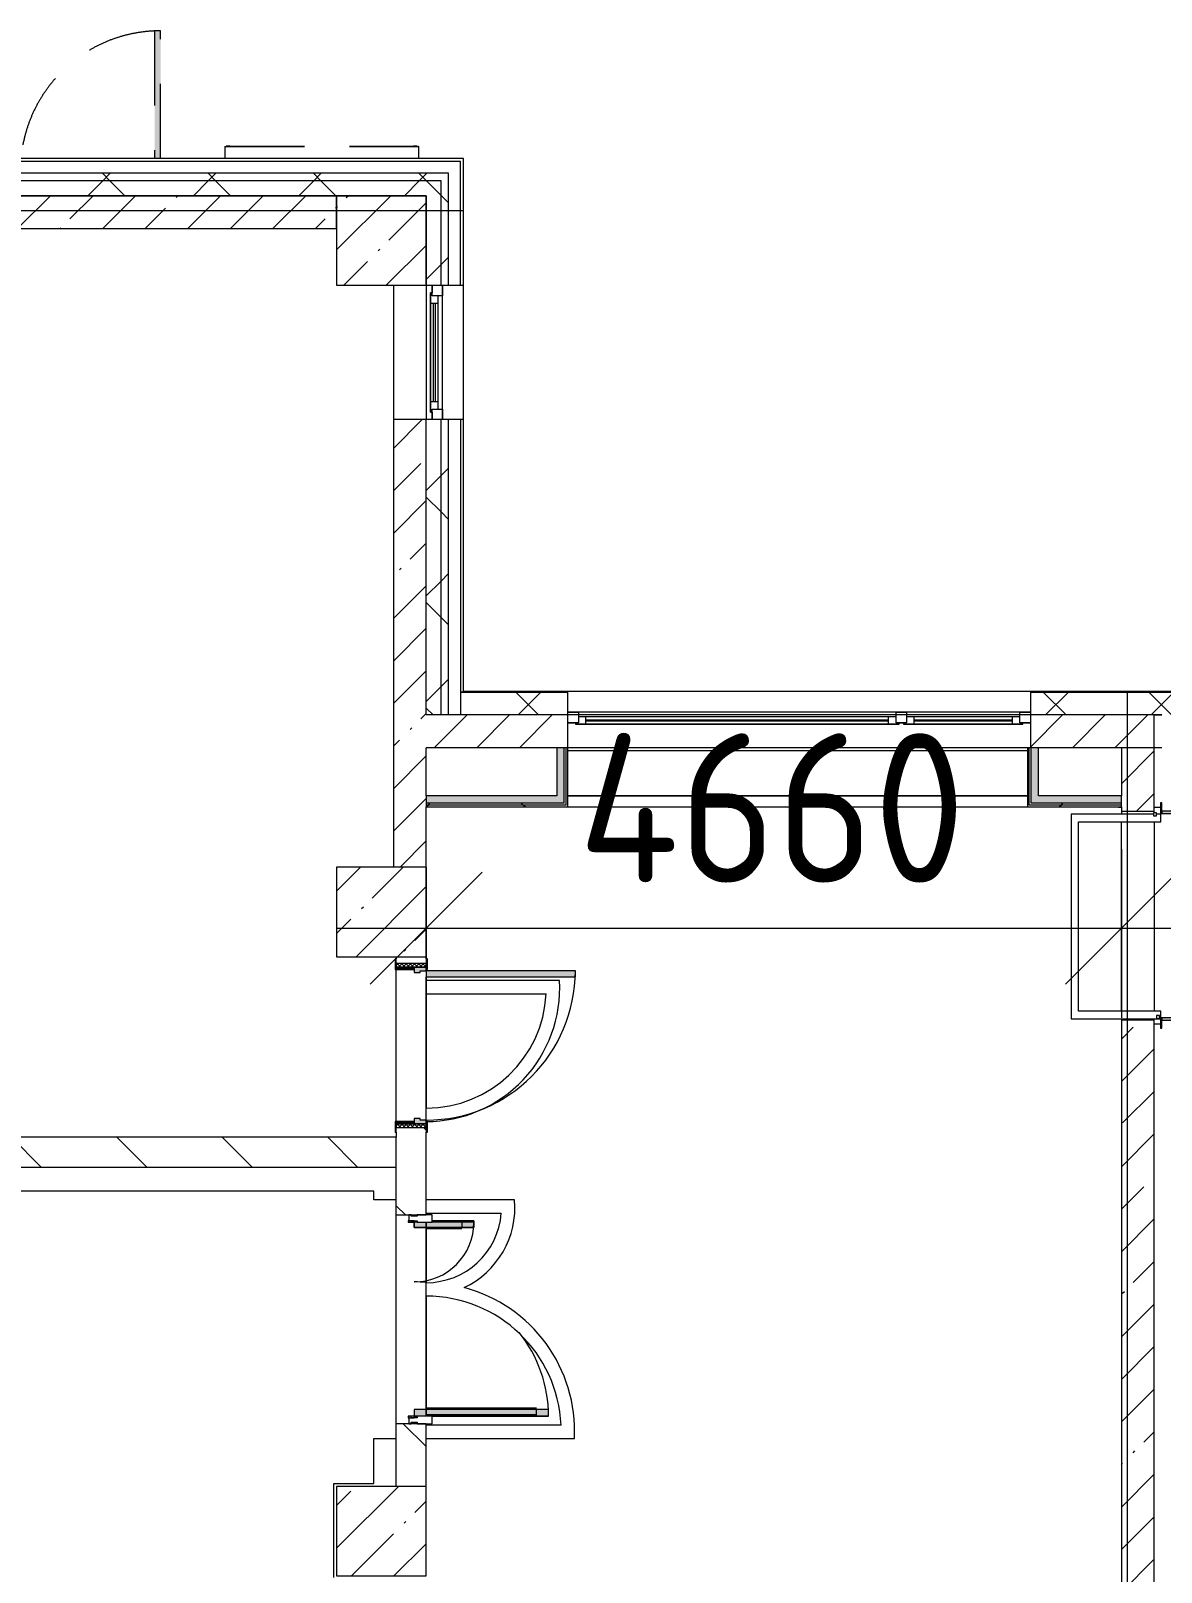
# Model space of a CAD drawing. Header units: millimetres. Extents: x 81633 to 280618, y -8553 to 29000.
# Drawn here: x 176462 to 184039, y 17875 to 28205 of the extents above; entities that cross this region are included whole.
import ezdxf

# ---------------------------------------------------------------- set-up
doc = ezdxf.new("R2010")
doc.units = ezdxf.units.MM
doc.linetypes.add('200_ШТРИХ__ш1_п0_6_', pattern=[800, 500, -300])
for name, color, linetype, lineweight in [('A-ANNO-DIMS', 7, 'Continuous', 9), ('A-ANNO-DIMS-500', 7, 'Continuous', 9), ('A-DETL-MBND-1', 7, '200_ШТРИХ__ш1_п0_6_', 9), ('A-GLAZ-3', 7, 'Continuous', 5), ('A-GLAZ-CWMG-2', 7, 'Continuous', 5), ('A-WALL', 7, 'Continuous', 9), ('A-WALL-2', 7, 'Continuous', 5), ('I-WALL-5', 7, 'Continuous', 5), ('S-COLS-2', 7, 'Continuous', 5), ('Оси', 7, 'Continuous', 9)]:
    doc.layers.add(name, color=color, linetype=linetype, lineweight=lineweight)
for name, color, linetype, lineweight, true_color in [('A-DETL-GENF-4', 7, 'Continuous', 5, 0xe2e2e2), ('A-DETL-GENF-6', 7, 'Continuous', 5, 0xaaaaaa), ('A-DOOR-4', 7, 'Continuous', 5, 0xe2e2e2), ('A-DOOR-5', 7, 'Continuous', 5, 0xaaaaaa), ('A-DOOR-FRAM-2', 7, 'Continuous', 5, 0xe2e2e2), ('A-DOOR-FRAM-4', 7, 'Continuous', 5, 0xaaaaaa), ('A-FLOR-2', 7, 'Continuous', 5, 0xaaaaaa), ('I-WALL-3', 7, 'Continuous', 5, 0xe7e7e7), ('I-WALL-4', 7, 'Continuous', 9, 0xe7e7e7)]:
    doc.layers.add(name, color=color, linetype=linetype, lineweight=lineweight, true_color=true_color)
doc.styles.add('ISOCPEUR_2', font='isocpeur.ttf', dxfattribs={"width": 0.9, "height": 1000})
doc.dimstyles.new('ISO-2_0_0_9К_Средний_округл2_1', dxfattribs={"dimscale": 304.8, "dimtxt": 995.981176, "dimasz": 2.46063, "dimexe": 1.968504, "dimexo": 0, "dimgap": 0, "dimtad": 1, "dimdec": 0, "dimrnd": 10, "dimzin": 0, "dimdsep": 46, "dimtxsty": 'ISOCPEUR_2', "dimblk1": 'OBLIQUE', "dimblk2": 'OBLIQUE', "dimsah": 1, "dimcen": 0.09, "dimdle": 1.968504, "dimazin": 0, "dimtfac": 1, "dimtdec": 4, "dimtix": 1, "dimtmove": 0, "dimatfit": 3, "dimfxl": 1, "dimtvp": 1, "dimtolj": 1, "dimtzin": 0, "dimarcsym": 2})
pattern_1 = [(45, (145501.93, 0), (-353.5534, 353.5534), []), (135, (145501.93, 0), (-353.5534, -353.5534), [])]
pattern_2 = [(45, (145501.93, 0), (-285.123, 285.123), []), (45, (145787.05, 0), (-285.123, 285.123), [504.031, -100.806, 16.764, -84.042])]
pattern_3 = [(135, (145501.93, 0), (-353.5534, -353.5534), [])]
pattern_4 = [(45, (145501.9, 0), (-530.33, 530.33), []), (135, (145501.9, 0), (-530.33, -530.33), [])]

# ---------------------------------------------------------------- blocks, each defined once
blk = doc.blocks.new('BSC_Колонна _Прямоугольная - 600х600-V138-2_3_3_птичка')
at = {"layer": 'S-COLS-2'}
h = blk.add_hatch(dxfattribs=at)
h.set_pattern_fill('FP_113', color=256, style=0, pattern_type=2)
h.set_pattern_definition([(45, (-33310, -18150), (-285.123, 285.123), []), (45, (-33024.88, -18150), (-285.123, 285.123), [504.031, -100.806, 16.764, -84.042])])
h.paths.add_polyline_path([(-300, -300), (300, -300), (300, 300), (-300, 300)])
for p, q in [((300, 300), (-300, 300)), ((-300, 300), (-300, -300)), ((300, -300), (300, 300)), ((-300, -300), (300, -300))]:
    blk.add_line(p, q, dxfattribs=at)
blk = doc.blocks.new('120_Окно_СКБ_2Ст - 120_Окно_СКБ_2Ст 3100х2500 _мал_створка слева_ 2-22446355-2_3_3_птичка')
at = {"layer": 'A-GLAZ-3'}
for p, q in [((-1550, -127), (-1550, -57)), ((-1550, -57), (-1480, -57)), ((1550, -57), (-1550, -57)), ((-1480, -57), (-1480, -127)), ((650, -87), (-1480, -87)), ((-1480, -87), (-1480, -127)), ((-1430, -137), (-1430, -87)), ((600, -137), (600, -87)), ((650, -127), (650, -57)), ((650, -57), (720, -57)), ((650, -127), (650, -87)), ((720, -57), (720, -127)), ((1480, -87), (720, -87)), ((720, -87), (720, -127)), ((770, -137), (770, -87)), ((1430, -137), (1430, -87)), ((1480, -127), (1480, -57)), ((1480, -57), (1550, -57)), ((1480, -127), (1480, -87)), ((1550, -57), (1550, -127)), ((-1480, -127), (-1550, -127)), ((-1550, -127), (-1500, -127)), ((-1480, -127), (-1500, -127)), ((-1500, -127), (-1500, -137)), ((-1500, -137), (670, -137)), ((670, -137), (-1500, -137)), ((-1430, -107), (600, -107)), ((600, -117), (-1430, -117)), ((720, -127), (650, -127)), ((670, -127), (650, -127)), ((670, -127), (700, -127)), ((670, -137), (670, -127)), ((720, -127), (700, -127)), ((700, -127), (700, -137)), ((700, -137), (1500, -137)), ((1500, -137), (700, -137)), ((770, -107), (1430, -107)), ((1430, -117), (770, -117)), ((1550, -127), (1480, -127)), ((1500, -127), (1480, -127)), ((1500, -127), (1550, -127)), ((1500, -137), (1500, -127))]:
    blk.add_line(p, q, dxfattribs=at)
blk = doc.blocks.new('120_Окно_СКБ_1Ст - 120_Окно_СКБ_1Ст 900х2500_h_-19906774-2_3_3_птичка')
at = {"layer": 'A-GLAZ-3'}
for p, q in [((-450, -75), (-450, -5)), ((-450, -5), (-380, -5)), ((450, -5), (-450, -5)), ((-380, -75), (-450, -75)), ((-450, -75), (-400, -75)), ((-380, -75), (-400, -75)), ((-400, -75), (-400, -85)), ((-400, -85), (400, -85)), ((400, -85), (-400, -85)), ((-380, -5), (-380, -75)), ((380, -35), (-380, -35)), ((-380, -35), (-380, -75)), ((-330, -85), (-330, -35)), ((-330, -55), (330, -55)), ((330, -65), (-330, -65)), ((330, -85), (330, -35)), ((380, -75), (380, -5)), ((380, -5), (450, -5)), ((380, -75), (380, -35)), ((450, -75), (380, -75)), ((400, -75), (380, -75)), ((400, -75), (450, -75)), ((400, -85), (400, -75)), ((450, -5), (450, -75))]:
    blk.add_line(p, q, dxfattribs=at)
blk = doc.blocks.new('110_Дверь_СКБ_1Ст_Наружная - ДН-2д_л__ Дверь из подвала ЛК _900 мм в свету_ 3300 фрамуга метал-22954314-2_3_3_птичка')
at = {"layer": 'A-DETL-MBND-1'}
blk.add_hatch(color=256, dxfattribs=at).paths.add_polyline_path([(489.5, 115), (489.5, 970), (449.5, 970), (449.5, 115)])
for p, q in [((489.5, 970), (449.5, 970)), ((449.5, 970), (449.5, 115)), ((489.5, 115), (489.5, 970))]:
    blk.add_line(p, q, dxfattribs=at)
blk.add_arc((489.5, 30), 940, 90, 174.73278, dxfattribs=at)
blk = doc.blocks.new('BSC_Колонна _Прямоугольная - 600х600-V171-2_3_3_птичка')
at = {"layer": 'S-COLS-2'}
h = blk.add_hatch(dxfattribs=at)
h.set_pattern_fill('FP_133', color=256, style=0, pattern_type=2)
h.set_pattern_definition([(45, (-33310, -22300), (-285.123, 285.123), []), (45, (-33024.88, -22300), (-285.123, 285.123), [504.031, -100.806, 16.764, -84.042])])
h.paths.add_polyline_path([(-300, -300), (300, -300), (300, 300), (-300, 300), (-300, -90)])
for p, q in [((300, 300), (-300, 300)), ((-300, 300), (-300, -300)), ((300, -300), (300, 300)), ((-300, -300), (300, -300))]:
    blk.add_line(p, q, dxfattribs=at)
blk = doc.blocks.new('110_Дверь_СКБ_2Ст - Д-1 Лестничная клетка EIS60-24280000-2_3_3_птичка')
at = {"layer": 'A-DOOR-4'}
for points in [[(-637.5, 1010), (-637.5, 110), (-587.5, 110), (-587.5, 1010)], [(612.5, 510), (612.5, 110), (662.5, 110), (662.5, 510)], [(712.5, 30), (697.5, 30), (697.5, -110), (712.5, -110)]]:
    blk.add_hatch(color=256, dxfattribs=at).paths.add_polyline_path(points)
h = blk.add_hatch(color=256, dxfattribs=at)
h.paths.add_polyline_path([(662.5, 110), (662.5, 60), (652.5, 60), (652.5, 30), (712.5, 30), (712.5, 110)])
h.paths.add_polyline_path([(-637.5, 110), (-687.5, 110), (-687.5, 30), (-627.5, 30), (-627.5, 60), (-637.5, 60)])
at = {"layer": 'A-DOOR-FRAM-2'}
for points in [[(-742.5, 118), (-742.5, 110), (-672.5, 110), (-672.5, 118)], [(697.5, 118), (697.5, 110), (767.5, 110), (767.5, 118)], [(-672.5, 30), (-687.5, 30), (-687.5, -110), (-672.5, -110)], [(-672.5, -110), (-742.5, -110), (-742.5, -118), (-672.5, -118)], [(697.5, -110), (697.5, -118), (767.5, -118), (767.5, -110)]]:
    blk.add_hatch(color=256, dxfattribs=at).paths.add_polyline_path(points)
at = {"layer": 'A-DOOR-5'}
for p, q in [((-637.5, 1010), (-637.5, 110)), ((-587.5, 1010), (-637.5, 1010)), ((-587.5, 110), (-587.5, 1010)), ((662.5, 510), (612.5, 510)), ((612.5, 510), (612.5, 110)), ((662.5, 110), (662.5, 510)), ((-637.5, 110), (-587.5, 110)), ((612.5, 110), (662.5, 110))]:
    blk.add_line(p, q, dxfattribs=at)
for centre, radius, start, end in [((-637.5, 110), 900, 0, 90), ((662.5, 110), 400, 90, 180)]:
    blk.add_arc(centre, radius, start, end, dxfattribs=at)
at = {"layer": 'A-DOOR-FRAM-4'}
for p, q in [((-672.5, 118), (-742.5, 118)), ((-742.5, 118), (-742.5, 110)), ((-742.5, 110), (-672.5, 110)), ((-637.5, 110), (-687.5, 110)), ((-687.5, 110), (-687.5, 30)), ((-672.5, 110), (-672.5, 118)), ((-637.5, 60), (-637.5, 110)), ((662.5, 110), (662.5, 60)), ((712.5, 110), (662.5, 110)), ((767.5, 118), (697.5, 118)), ((697.5, 118), (697.5, 110)), ((697.5, 110), (767.5, 110)), ((712.5, 30), (712.5, 110)), ((767.5, 110), (767.5, 118)), ((-687.5, 30), (-627.5, 30)), ((-672.5, 30), (-687.5, 30)), ((-687.5, 30), (-687.5, -110)), ((-672.5, -110), (-672.5, 30)), ((-627.5, 60), (-637.5, 60)), ((-627.5, 30), (-627.5, 60)), ((662.5, 60), (652.5, 60)), ((652.5, 60), (652.5, 30)), ((652.5, 30), (712.5, 30)), ((712.5, 30), (697.5, 30)), ((697.5, 30), (697.5, -110)), ((712.5, -110), (712.5, 30)), ((-672.5, -110), (-742.5, -110)), ((-742.5, -110), (-742.5, -118)), ((-742.5, -118), (-672.5, -118)), ((-687.5, -110), (-672.5, -110)), ((-672.5, -118), (-672.5, -110)), ((697.5, -110), (712.5, -110)), ((767.5, -110), (697.5, -110)), ((697.5, -110), (697.5, -118)), ((697.5, -118), (767.5, -118)), ((767.5, -118), (767.5, -110))]:
    blk.add_line(p, q, dxfattribs=at)
blk = doc.blocks.new('Указатель_Домовой_Квартальный_По грани - Указатель одинарный-23221565-2_3_3_птичка')
at = {"layer": 'A-DETL-MBND-1'}
for p, q in [((32260, 27430), (32260, 27350)), ((32261, 27430), (32260, 27430)), ((32260, 27430), (32295, 27430)), ((32270, 27432), (32270, 27430)), ((32295, 27432), (32270, 27432)), ((32270, 27432), (32295, 27432)), ((32295, 27432), (32275, 27432)), ((32275, 27432), (32295, 27432)), ((32295, 27432), (33525, 27432)), ((32295, 27430), (33525, 27430)), ((33525, 27432), (33545, 27432)), ((33545, 27432), (33525, 27432)), ((33525, 27432), (33550, 27432)), ((33550, 27432), (33525, 27432)), ((33525, 27430), (33560, 27430)), ((33550, 27430), (33550, 27432)), ((33560, 27430), (33559, 27430)), ((33560, 27350), (33560, 27430))]:
    blk.add_line(p, q, dxfattribs=at)
blk = doc.blocks.new('110_Дверь_СКБ_1Ст_Внутренняя1 - Д-4б _огнестойкая EI 30_-32701367-2_3_3_птичка')
at = {"layer": 'A-DOOR-4'}
h = blk.add_hatch(color=256, dxfattribs=at)
h.paths.add_polyline_path([(537.5, 100), (512.5, 100), (512.5, 60), (502.5, 60), (502.5, 20), (537.5, 20)])
h.paths.add_polyline_path([(-477.5, 60), (-487.5, 60), (-487.5, 100), (-512.5, 100), (-512.5, 20), (-477.5, 20)])
at = {"layer": 'A-DOOR-5'}
h = blk.add_hatch(dxfattribs=at)
h.set_pattern_fill('FP_22', color=256, style=0, pattern_type=2)
h.set_pattern_definition([(135, (1751.41, 164.685), (-14.14214, -14.14214), []), (225, (1751.41, 164.685), (14.14214, -14.14214), [])])
h.paths.add_polyline_path([(562.5, 100), (537.5, 100), (537.5, -100), (562.5, -100)])
at = {"layer": 'A-DOOR-FRAM-2'}
for points in [[(-447.5, 100), (-447.5, 1100), (-487.5, 1100), (-487.5, 100)], [(-497.5, 100), (-497.5, 108), (-567.5, 108), (-567.5, 100)], [(592.5, 108), (522.5, 108), (522.5, 100), (592.5, 100)], [(-497.5, 20), (-512.5, 20), (-512.5, -100), (-497.5, -100)], [(537.5, 20), (522.5, 20), (522.5, -100), (537.5, -100)], [(-497.5, -108), (-497.5, -100), (-567.5, -100), (-567.5, -108)], [(592.5, -100), (522.5, -100), (522.5, -108), (592.5, -108)]]:
    blk.add_hatch(color=256, dxfattribs=at).paths.add_polyline_path(points)
at = {"layer": 'A-DOOR-FRAM-4'}
h = blk.add_hatch(dxfattribs=at)
h.set_pattern_fill('FP_23', color=256, style=0, pattern_type=2)
h.set_pattern_definition([(45, (-371.384, 164.685), (-14.1421, 14.1421), []), (135, (-371.384, 164.685), (-14.1421, -14.1421), [])])
h.paths.add_polyline_path([(-512.5, 100), (-537.5, 100), (-537.5, -100), (-512.5, -100)])
at = {"layer": 'A-DOOR-5'}
for p, q in [((-487.5, 1100), (-487.5, 100)), ((-447.5, 1100), (-487.5, 1100)), ((-447.5, 100), (-447.5, 1100)), ((-487.5, 100), (-447.5, 100))]:
    blk.add_line(p, q, dxfattribs=at)
blk.add_arc((-487.5, 100), 1000, 360, 90, dxfattribs=at)
at = {"layer": 'A-DOOR-FRAM-4'}
for p, q in [((-497.5, 108), (-567.5, 108)), ((-567.5, 108), (-567.5, 100)), ((-497.5, 100), (-497.5, 108)), ((592.5, 108), (522.5, 108)), ((522.5, 108), (522.5, 100)), ((592.5, 100), (592.5, 108)), ((-567.5, 100), (-497.5, 100)), ((-512.5, 100), (-537.5, 100)), ((-537.5, 100), (-537.5, -100)), ((-487.5, 100), (-512.5, 100)), ((-512.5, 100), (-512.5, 20)), ((-512.5, -100), (-512.5, 100)), ((-497.5, 100), (-512.5, 100)), ((-512.5, 100), (-512.5, 99)), ((-512.5, 99), (-497.5, 99)), ((-512.5, 20), (-477.5, 20)), ((-497.5, 20), (-512.5, 20)), ((-512.5, 20), (-512.5, -100)), ((-497.5, 99), (-497.5, 100)), ((-497.5, -100), (-497.5, 20)), ((-487.5, 60), (-487.5, 100)), ((-477.5, 60), (-487.5, 60)), ((-477.5, 20), (-477.5, 60)), ((512.5, 60), (502.5, 60)), ((502.5, 60), (502.5, 20)), ((502.5, 20), (537.5, 20)), ((512.5, 100), (512.5, 60)), ((537.5, 100), (512.5, 100)), ((537.5, 100), (522.5, 100)), ((522.5, 100), (522.5, 99)), ((522.5, 100), (592.5, 100)), ((522.5, 99), (537.5, 99)), ((537.5, 20), (522.5, 20)), ((522.5, 20), (522.5, -100)), ((537.5, 20), (537.5, 100)), ((562.5, 100), (537.5, 100)), ((537.5, 100), (537.5, -100)), ((537.5, 99), (537.5, 100)), ((537.5, -100), (537.5, 20)), ((562.5, -100), (562.5, 100)), ((-497.5, -100), (-567.5, -100)), ((-567.5, -100), (-567.5, -108)), ((-537.5, -100), (-512.5, -100)), ((-512.5, -100), (-497.5, -100)), ((-497.5, -108), (-497.5, -100)), ((522.5, -100), (537.5, -100)), ((592.5, -100), (522.5, -100)), ((522.5, -100), (522.5, -108)), ((537.5, -100), (562.5, -100)), ((592.5, -108), (592.5, -100)), ((-567.5, -108), (-497.5, -108)), ((522.5, -108), (592.5, -108))]:
    blk.add_line(p, q, dxfattribs=at)
blk = doc.blocks.new('Прямоугольный импост - Импост структурный с накладкой - 160мм Темный-32479175-2_3_3_птичка')
at = {"layer": 'A-GLAZ-CWMG-2'}
for p, q in [((-50, 40), (-50, 140)), ((-50, 140), (0, 140)), ((0, 140), (0, 40)), ((-40, 40), (-50, 40)), ((-50, -17), (-50, 0)), ((-50, 0), (-40, 0)), ((-40, 0), (-40, 40)), ((-10, 40), (-10, 0)), ((0, 40), (-10, 40)), ((-10, 0), (0, 0)), ((0, 0), (0, -17)), ((0, -17), (-50, -17))]:
    blk.add_line(p, q, dxfattribs=at)
blk = doc.blocks.new('Дверь_Витражная_остекление_ - Д-39_л_ Актовый-V244-2_3_3_птичка')
at = {"layer": 'A-DETL-GENF-4'}
for points in [[(650, 855), (650, 920), (605, 920), (605, 20), (650, 20), (650, 140)], [(-615, 40), (-615, 420), (-660, 420), (-660, 140), (-650, 140), (-650, 40), (-660, 40), (-660, 20), (-615, 20)]]:
    blk.add_hatch(color=256, dxfattribs=at).paths.add_polyline_path(points)
at = {"layer": 'A-DETL-GENF-6'}
for p, q in [((596, 840), (596, 100)), ((650, 920), (605, 920)), ((605, 920), (605, 20)), ((650, 920), (605, 920)), ((605, 920), (605, 20)), ((650, 840), (605, 840)), ((640, 840), (640, 100)), ((650, 920), (650, 140)), ((650, 140), (650, 920)), ((-660, 420), (-615, 420)), ((-660, 420), (-660, 140)), ((-615, 420), (-660, 420)), ((-660, 420), (-660, 140)), ((-615, 420), (-615, 20)), ((-615, 20), (-615, 420)), ((-660, 340), (-615, 340)), ((-650, 340), (-650, 140)), ((-606, 340), (-606, 100)), ((-650, 100), (-615, 100)), ((-615, 20), (-650, 20)), ((-650, 20), (-615, 20)), ((650, 100), (605, 100)), ((605, 20), (650, 20)), ((605, 20), (650, 20)), ((650, 40), (650, 20)), ((650, 20), (650, 40))]:
    blk.add_line(p, q, dxfattribs=at)
at = {"layer": 'A-DOOR-5'}
for p, q in [((650, 920), (650, 140)), ((-650, 420), (-650, 140)), ((-650, 20), (-660, 20)), ((-660, 20), (-660, -20)), ((-650, 40), (-650, 20)), ((-650, -20), (-650, 20)), ((650, 40), (650, 20)), ((660, 20), (650, 20)), ((650, 20), (650, -20)), ((660, -20), (660, 20)), ((-660, -20), (-650, -20)), ((650, -20), (660, -20))]:
    blk.add_line(p, q, dxfattribs=at)
for centre, radius, start, end in [((650, 20), 900, 90, 128.5974), ((-650, 20), 400, 360, 90), ((650, 20), 900, 174.8223, 180)]:
    blk.add_arc(centre, radius, start, end, dxfattribs=at)
blk = doc.blocks.new('Прямоугольный импост - Импост структурный с накладкой - 160мм Темный-32479277-2_3_3_птичка')
at = {"layer": 'A-GLAZ-CWMG-2'}
for p, q in [((0, 140), (-50, 140)), ((-50, 140), (-50, 40)), ((0, 40), (0, 140)), ((-50, 40), (-40, 40)), ((-40, 0), (-50, 0)), ((-50, 0), (-50, -17)), ((-40, 40), (-40, 0)), ((-10, 0), (-10, 40)), ((-10, 40), (0, 40)), ((0, 0), (-10, 0)), ((0, -17), (0, 0)), ((-50, -17), (0, -17))]:
    blk.add_line(p, q, dxfattribs=at)
blk = doc.blocks.new('Зашивка приборов отопления22 - Зашивка приборов отопления-33321747-2_3_3_птичка')
at = {"layer": 'A-WALL-2'}
for p, q in [((37288, 26888), (34188, 26888)), ((34188, 26567), (37268, 26567)), ((37268, 26567), (34188, 26567)), ((34188, 26492), (37268, 26492))]:
    blk.add_line(p, q, dxfattribs=at)
blk = doc.blocks.new('DIMBLOCK75-2_3_3_птичка')
at = {"layer": 'A-ANNO-DIMS-500'}
for p, q in [((183772, 22721), (183772, 21591)), ((183772, 22191), (183772, 22721)), ((179112, 22600), (179112, 21591)), ((179112, 22191), (179112, 22600)), ((178512, 22191), (184372, 22191))]:
    blk.add_line(p, q, dxfattribs=at)
at = {"layer": 'A-ANNO-DIMS-500', "lineweight": 20}
for p, q in [((179112, 22191), (179487, 22566)), ((183772, 22191), (184147, 22566)), ((179112, 22191), (178737, 21816)), ((183772, 22191), (183397, 21816))]:
    blk.add_line(p, q, dxfattribs=at)
at = {"layer": 'A-ANNO-DIMS-500', "color": 0, "insert": (180130, 23497), "char_height": 1000, "width": 3148.83, "attachment_point": 1, "line_spacing_factor": 1.149209, "style": 'ISOCPEUR_2'}
blk.add_mtext('4660', dxfattribs=at)
blk = doc.blocks.new('_Oblique')
at = {"color": 0, "linetype": 'ByBlock', "lineweight": -2}
blk.add_line((-0.5, -0.5), (0.5, 0.5), dxfattribs=at)

msp = doc.modelspace()

# ---------------------------------------------------------------- hatches: boundary and pattern name
at = {"layer": 'A-WALL-2'}
h = msp.add_hatch(dxfattribs=at)
h.set_pattern_fill('FP_80', color=256, style=0, pattern_type=2)
h.set_pattern_definition(pattern_1)
h.paths.add_polyline_path([(179211.9, 27200), (179211.9, 27250), (165112.2, 27250), (165112.2, 27200), (179111.9, 27200)])
h.paths.add_polyline_path([(163312.2, 27200), (164212.2, 27200), (164212.2, 27250), (163312.2, 27250)])
h.paths.add_polyline_path([(159190.9, 27200), (160612.2, 27200), (160612.2, 27250), (159190.9, 27250)])
h.paths.add_polyline_path([(162412.2, 27200), (162412.2, 27250), (161512.2, 27250), (161512.2, 27200), (162170, 27200)])
h = msp.add_hatch(dxfattribs=at)
h.set_pattern_fill('FP_80', color=256, style=0, pattern_type=2)
h.set_pattern_definition(pattern_1)
h.paths.add_polyline_path([(178825.7, 27100), (179111.9, 27100), (179111.9, 27200), (165112.2, 27200), (165112.2, 27100), (176743.7, 27100)])
h.paths.add_polyline_path([(159811.9, 27100), (160612.2, 27100), (160612.2, 27200), (159190.9, 27200), (159190.9, 27100), (159211.9, 27100)])
h.paths.add_polyline_path([(161512.2, 27100), (162412.2, 27100), (162412.2, 27200), (161512.2, 27200)])
h.paths.add_polyline_path([(163612.2, 27100), (164212.2, 27100), (164212.2, 27200), (163312.2, 27200), (163312.2, 27100)])
h = msp.add_hatch(dxfattribs=at)
h.set_pattern_fill('FP_80', color=256, style=0, pattern_type=2)
h.set_pattern_definition(pattern_1)
h.paths.add_polyline_path([(179111.9, 23620), (179211.9, 23620), (179211.9, 25600), (179111.9, 25600), (179111.9, 23985.2)])
h.paths.add_polyline_path([(179111.9, 26500), (179211.9, 26500), (179211.9, 27200), (179111.9, 27200), (179111.9, 26943.4)])
h = msp.add_hatch(dxfattribs=at)
h.set_pattern_fill('FP_80', color=256, style=0, pattern_type=2)
h.set_pattern_definition(pattern_1)
h.paths.add_polyline_path([(179261.9, 23620), (179261.9, 25600), (179211.9, 25600), (179211.9, 23620)])
h.paths.add_polyline_path([(179211.9, 26500), (179261.9, 26500), (179261.9, 27250), (179211.9, 27250), (179211.9, 26943.4)])
h = msp.add_hatch(dxfattribs=at)
h.set_pattern_fill('FP_80', color=256, style=0, pattern_type=2)
h.set_pattern_definition(pattern_1)
h.paths.add_polyline_path([(187661.9, 23620), (187661.9, 23770), (187219.9, 23770), (187219.9, 23620)])
h.paths.add_polyline_path([(179361.9, 23620), (180061.9, 23620), (180061.9, 23770), (179341.9, 23770), (179346.2, 23620)])
h.paths.add_polyline_path([(184041.9, 23620), (185303.9, 23620), (185303.9, 23770), (183161.9, 23770), (183161.9, 23620), (184030.6, 23620)])
at = {"layer": 'I-WALL-3'}
msp.add_hatch(color=256, dxfattribs=at).paths.add_polyline_path([(180036.9, 23079), (180036.9, 23400), (179986.9, 23400), (179986.9, 23079)])
at = {"layer": 'I-WALL-4'}
for points in [[(183166.9, 23029), (183216.9, 23029), (183216.9, 23399), (183166.9, 23393.5)], [(179111.9, 23029), (180036.9, 23029), (180036.9, 23079), (179111.9, 23079)], [(183216.9, 23029), (183771.9, 23029), (183771.9, 23079), (183216.9, 23079)]]:
    msp.add_hatch(color=256, dxfattribs=at).paths.add_polyline_path(points)
at = {"layer": 'I-WALL-5'}
h = msp.add_hatch(dxfattribs=at)
h.set_pattern_fill('FP_88', color=256, style=0, pattern_type=2)
h.set_pattern_definition(pattern_2)
h.paths.add_polyline_path([(175511.9, 26880), (175511.9, 27100), (171911.9, 27100), (171911.9, 26880), (172579.8, 26880)])
h.paths.add_polyline_path([(176111.9, 26880), (178511.9, 26880), (178511.9, 27100), (176111.9, 27100), (176111.9, 26943.4)])
h.paths.add_polyline_path([(171311.9, 26880), (171311.9, 27100), (168011.9, 27100), (168011.9, 26880), (168415.9, 26880)])
h = msp.add_hatch(dxfattribs=at)
h.set_pattern_fill('FP_88', color=256, style=0, pattern_type=2)
h.set_pattern_definition(pattern_2)
h.paths.add_polyline_path([(179111.9, 22600), (179111.9, 25600), (178891.9, 25600), (178891.9, 22600)])
h = msp.add_hatch(dxfattribs=at)
h.set_pattern_fill('FP_88', color=256, style=0, pattern_type=2)
h.set_pattern_definition(pattern_2)
h.paths.add_polyline_path([(183510.1, 23400), (183991.9, 23400), (183991.9, 23620), (183161.9, 23620), (183161.9, 23400)])
h.paths.add_polyline_path([(179111.9, 23400), (180061.9, 23400), (180061.9, 23620), (179111.9, 23620)])
h = msp.add_hatch(dxfattribs=at)
h.set_pattern_fill('FP_88', color=256, style=0, pattern_type=2)
h.set_pattern_definition(pattern_2)
h.paths.add_polyline_path([(183771.9, 11200), (183991.9, 11200), (183991.9, 12125), (183771.9, 12125), (183771.9, 11560.8)])
h.paths.add_polyline_path([(183991.9, 13525), (183991.9, 21575), (183771.9, 21575), (183771.9, 13525)])
h.paths.add_polyline_path([(183771.9, 22975), (183991.9, 22975), (183991.9, 23400), (183771.9, 23400), (183771.9, 23004)])
h = msp.add_hatch(dxfattribs=at)
h.set_pattern_fill('FP_174', color=256, style=0, pattern_type=2)
h.set_pattern_definition(pattern_4)
h.paths.add_polyline_path([(179111.9, 23016.5), (180049.4, 23016.5), (180049.4, 23029), (179111.9, 23029)])
h = msp.add_hatch(dxfattribs=at)
h.set_pattern_fill('FP_174', color=256, style=0, pattern_type=2)
h.set_pattern_definition(pattern_4)
h.paths.add_polyline_path([(179111.9, 23004), (180061.9, 23004), (180061.9, 23016.5), (179111.9, 23016.5)])
h = msp.add_hatch(dxfattribs=at)
h.set_pattern_fill('FP_174', color=256, style=0, pattern_type=2)
h.set_pattern_definition(pattern_4)
h.paths.add_polyline_path([(183154.4, 23004), (183771.9, 23004), (183771.9, 23016.5), (183154.4, 23016.5)])
h = msp.add_hatch(dxfattribs=at)
h.set_pattern_fill('FP_174', color=256, style=0, pattern_type=2)
h.set_pattern_definition(pattern_4)
h.paths.add_polyline_path([(183166.9, 23016.5), (183771.9, 23016.5), (183771.9, 23029), (183166.9, 23029)])
h = msp.add_hatch(dxfattribs=at)
h.set_pattern_fill('FP_91', color=256, style=0, pattern_type=2)
h.set_pattern_definition(pattern_3)
h.paths.add_polyline_path([(179111.9, 20790), (179111.9, 20855), (178911.9, 20855), (178911.9, 20790)])
h.paths.add_polyline_path([(179111.9, 21955), (179111.9, 22000), (178911.9, 22000), (178911.9, 21955)])
h = msp.add_hatch(dxfattribs=at)
h.set_pattern_fill('FP_91', color=256, style=0, pattern_type=2)
h.set_pattern_definition(pattern_3)
h.paths.add_polyline_path([(178911.9, 20590), (178911.9, 20790), (176111.9, 20790), (176111.9, 20590), (178825.7, 20590)])
h = msp.add_hatch(dxfattribs=at)
h.set_pattern_fill('FP_91', color=256, style=0, pattern_type=2)
h.set_pattern_definition(pattern_3)
h.paths.add_polyline_path([(179111.9, 18450), (179111.9, 18870), (178911.9, 18870), (178911.9, 18450), (179029.6, 18450)])
h.paths.add_polyline_path([(178911.9, 20270), (179111.9, 20270), (179111.9, 20790), (178911.9, 20790), (178911.9, 20435.4)])
at = {"layer": 'S-COLS-2'}
h = msp.add_hatch(dxfattribs=at)
h.set_pattern_fill('FP_88', color=256, style=0, pattern_type=2)
h.set_pattern_definition(pattern_2)
h.paths.add_polyline_path([(179111.9, 26500), (179111.9, 27100), (178511.9, 27100), (178511.9, 26500), (178825.7, 26500)])

# ---------------------------------------------------------------- linework, layer by layer
at = {"layer": 'A-DETL-MBND-1'}
msp.add_line((184041.9, 23619.7), (183991.9, 23619.7), dxfattribs=at)
at = {"layer": 'A-FLOR-2'}
for p, q in [((183141.9, 23380), (180061.9, 23380)), ((184041.9, 23400), (183991.9, 23400)), ((180061.9, 23079), (183141.9, 23079)), ((180062.9, 23003), (179111.9, 23003)), ((183751.9, 23003), (183141.9, 23003)), ((183986.9, 22954.3), (183435.3, 22954.3)), ((183435.3, 22954.3), (183435.3, 21584.5)), ((183751.9, 23000), (183751.9, 23003)), ((183771.9, 23000), (183751.9, 23000)), ((184030.6, 23000), (183991.9, 23000)), ((184035.3, 22954.3), (184006.9, 22954.3)), ((184035.3, 22904.3), (184035.3, 22954.3)), ((183485.3, 21634.5), (183485.3, 22904.3)), ((183485.3, 22904.3), (184035.3, 22904.3)), ((179111.9, 21865), (179111.9, 21840)), ((179111.9, 20905), (179111.9, 21865)), ((180005.5, 21840), (179111.9, 21840)), ((179111.9, 21750), (179111.9, 20985)), ((179111.9, 21750), (179915.9, 21750)), ((184035.3, 21634.5), (183485.3, 21634.5)), ((184035.3, 21590), (184035.3, 21634.5)), ((183435.3, 21584.5), (184035.3, 21584.5)), ((183991.2, 21550), (184030.6, 21550)), ((178761.9, 20429), (176111.9, 20429)), ((178761.9, 20370), (178761.9, 20429)), ((178911.9, 20370), (178761.9, 20370)), ((179704.8, 20370), (179111.9, 20370)), ((179111.9, 20280), (179615.3, 20280)), ((179111.9, 20220), (179111.9, 19815)), ((179111.9, 18920), (179111.9, 20220)), ((179111.9, 19725), (179111.9, 18920)), ((180016, 18860), (179111.9, 18860)), ((178761.9, 18470), (178761.9, 18770)), ((178761.9, 18770), (178911.9, 18770)), ((179111.9, 18770), (180105.7, 18770)), ((178491.9, 17840), (178491.9, 18470)), ((178491.9, 18470), (178761.9, 18470))]:
    msp.add_line(p, q, dxfattribs=at)
for centre, radius, start, end in [((179111.9, 21790), 895, 270, 3.20255), ((179111.9, 21790), 805, 270, 357.15183), ((179111.9, 20320), 595, 295.28402, 4.82046), ((179111.9, 20320), 505, 270, 355.45696), ((179111.9, 18820), 995, 357.1196, 75.20242), ((179111.9, 18820), 905, 2.53324, 90)]:
    msp.add_arc(centre, radius, start, end, dxfattribs=at)
at = {"layer": 'A-WALL'}
for p, q in [((179341.9, 27330), (165112.2, 27330)), ((179341.9, 26500), (179341.9, 27330)), ((179261.9, 27250), (165112.2, 27250)), ((179211.9, 27200), (165112.2, 27200)), ((179211.9, 26500), (179211.9, 27200)), ((179261.9, 26500), (179261.9, 27250)), ((178511.9, 27100), (176111.9, 27100)), ((179111.9, 23620), (179111.9, 25600)), ((179211.9, 23620), (179211.9, 25600)), ((179261.9, 23620), (179261.9, 25600)), ((179341.9, 25600), (179341.9, 23620)), ((180061.9, 23773), (179341.9, 23773)), ((180061.9, 23770), (179341.9, 23770)), ((179361.9, 23778), (179361.9, 23773)), ((185306.9, 23773), (183161.9, 23773)), ((185303.9, 23770), (183161.9, 23770)), ((180061.9, 23620), (179361.9, 23620)), ((183991.9, 23620), (183161.9, 23620)), ((180036.9, 23029), (180036.9, 23400)), ((180049.4, 23016.5), (180049.4, 23400)), ((183154.4, 23016.5), (183154.4, 23399)), ((183166.9, 23029), (183166.9, 23399)), ((179111.9, 23079), (179111.9, 23004)), ((183771.9, 23004), (183771.9, 23079)), ((180036.9, 23029), (179111.9, 23029)), ((180049.4, 23016.5), (179111.9, 23016.5)), ((183771.9, 23016.5), (183154.4, 23016.5)), ((183771.9, 23029), (183166.9, 23029))]:
    msp.add_line(p, q, dxfattribs=at)
at = {"layer": 'A-WALL-2'}
for p, q in [((179361.9, 27350), (165112.2, 27350)), ((179361.9, 23778), (179361.9, 27350)), ((176111.9, 27100), (179111.9, 27100)), ((179111.9, 27100), (179111.9, 25600)), ((179111.9, 26500), (179361.9, 26500)), ((179361.9, 25600), (179111.9, 25600)), ((187411.9, 23778), (179361.9, 23778)), ((180061.9, 23620), (180061.9, 23778)), ((183161.9, 23778), (183161.9, 23620)), ((184041.9, 23620), (179341.9, 23620)), ((183986.9, 22965), (183986.9, 22945)), ((184006.9, 22965), (183986.9, 22965)), ((183986.9, 22945), (184006.9, 22945)), ((184006.9, 22945), (184006.9, 22965)), ((184026.9, 21605), (184006.9, 21605)), ((184006.9, 21605), (184006.9, 21585)), ((184026.9, 21585), (184026.9, 21605)), ((184006.9, 21585), (184026.9, 21585))]:
    msp.add_line(p, q, dxfattribs=at)
at = {"layer": 'I-WALL-5'}
for p, q in [((178511.9, 26880), (178511.9, 27100)), ((176311.9, 26880), (178511.9, 26880)), ((178891.9, 26500), (178891.9, 22600)), ((179111.9, 25600), (178891.9, 25600)), ((179341.9, 23620), (179111.9, 23620)), ((180061.9, 23004), (180061.9, 23620)), ((183161.9, 23620), (183161.9, 23400)), ((183991.9, 22965), (183991.9, 23620)), ((179111.9, 23079), (179111.9, 23400)), ((183991.9, 23400), (179111.9, 23400)), ((179986.9, 23400), (179986.9, 23079)), ((183141.9, 23399), (183141.9, 23004)), ((183216.9, 23399), (183141.9, 23399)), ((183216.9, 23079), (183216.9, 23399)), ((183771.9, 23400), (183771.9, 23079)), ((179986.9, 23079), (179111.9, 23079)), ((183771.9, 23079), (183216.9, 23079)), ((179111.9, 22600), (179111.9, 23004)), ((179111.9, 23004), (180061.9, 23004)), ((183141.9, 23004), (183771.9, 23004)), ((183771.9, 23004), (183771.9, 22954.3)), ((183771.9, 22975), (183991.9, 22975)), ((183771.9, 21634.5), (183771.9, 22904.3)), ((183991.9, 22904.3), (183991.9, 21634.5)), ((178911.9, 22000), (178911.9, 21985)), ((178911.9, 20895), (178911.9, 21915)), ((179111.9, 21985), (179111.9, 22000)), ((183771.9, 21584.5), (183771.9, 13518)), ((183991.9, 21575), (183771.9, 21575)), ((183991.9, 11200), (183991.9, 21584.5)), ((178911.9, 20790), (176311.9, 20790)), ((178911.9, 20825), (178911.9, 20790)), ((178911.9, 18450), (178911.9, 20790)), ((179111.9, 20790), (179111.9, 20825)), ((179111.9, 20270), (179111.9, 20790)), ((176111.9, 20590), (178911.9, 20590)), ((178911.9, 20270), (179111.9, 20270)), ((179111.9, 18870), (178911.9, 18870)), ((179111.9, 18450), (179111.9, 18870))]:
    msp.add_line(p, q, dxfattribs=at)
at = {"layer": 'S-COLS-2'}
for p, q in [((179111.9, 27100), (178511.9, 27100)), ((178511.9, 27100), (178511.9, 26500)), ((179111.9, 26500), (179111.9, 27100)), ((178511.9, 26500), (179111.9, 26500))]:
    msp.add_line(p, q, dxfattribs=at)
at = {"layer": 'Оси'}
for p, q in [((166861.9, 27000), (179361.9, 27000)), ((183811.9, 11277.7), (183811.9, 23777.7))]:
    msp.add_line(p, q, dxfattribs=at)

# ---------------------------------------------------------------- block references
at = {"layer": 'A-DETL-MBND-1'}
for name, p in [('110_Дверь_СКБ_1Ст_Наружная - ДН-2д_л__ Дверь из подвала ЛК _900 мм в свету_ 3300 фрамуга метал-22954314-2_3_3_птичка', (176842.4, 27235)), ('Указатель_Домовой_Квартальный_По грани - Указатель одинарный-23221565-2_3_3_птичка', (145501.9, 0))]:
    msp.add_blockref(name, p, dxfattribs=at)
at = {"layer": 'A-DOOR-5'}
for name, p, rotation in [('110_Дверь_СКБ_2Ст - Д-1 Лестничная клетка EIS60-24280000-2_3_3_птичка', (184151.9, 22287.5), 269.9999999999999), ('110_Дверь_СКБ_1Ст_Внутренняя1 - Д-4б _огнестойкая EI 30_-32701367-2_3_3_птичка', (179011.9, 21417.5), 270), ('Дверь_Витражная_остекление_ - Д-39_л_ Актовый-V244-2_3_3_птичка', (179011.9, 19570), 269.9999999999996)]:
    msp.add_blockref(name, p, dxfattribs=dict(at, rotation=rotation))
at = {"layer": 'A-GLAZ-3', "rotation": 269.9999999999999}
msp.add_blockref('120_Окно_СКБ_1Ст - 120_Окно_СКБ_1Ст 900х2500_h_-19906774-2_3_3_птичка', (179226.9, 26050), dxfattribs=at)
at = {"layer": 'A-GLAZ-3'}
msp.add_blockref('120_Окно_СКБ_2Ст - 120_Окно_СКБ_2Ст 3100х2500 _мал_створка слева_ 2-22446355-2_3_3_птичка', (181611.9, 23695), dxfattribs=at)
at = {"layer": 'A-GLAZ-CWMG-2', "extrusion": (0, 0, -1), "rotation": 90.00000000000041}
msp.add_blockref('Прямоугольный импост - Импост структурный с накладкой - 160мм Темный-32479175-2_3_3_птичка', (-179011.9, 20270), dxfattribs=at)
at = {"layer": 'A-GLAZ-CWMG-2', "rotation": 269.9999999999996}
msp.add_blockref('Прямоугольный импост - Импост структурный с накладкой - 160мм Темный-32479277-2_3_3_птичка', (179011.9, 18870), dxfattribs=at)
at = {"layer": 'A-WALL-2'}
msp.add_blockref('Зашивка приборов отопления22 - Зашивка приборов отопления-33321747-2_3_3_птичка', (145874.1, -3488.4), dxfattribs=at)
at = {"layer": 'S-COLS-2'}
for name, p in [('BSC_Колонна _Прямоугольная - 600х600-V171-2_3_3_птичка', (178811.9, 22300)), ('BSC_Колонна _Прямоугольная - 600х600-V138-2_3_3_птичка', (178811.9, 18150))]:
    msp.add_blockref(name, p, dxfattribs=at)

# ---------------------------------------------------------------- dimensions: what is measured, and where the dimension line sits
at = {"layer": 'A-ANNO-DIMS'}
dim = msp.add_linear_dim(base=(183771.9, 22191), p1=(179111.9, 22600), p2=(183771.9, 22721.3), dimstyle='ISO-2_0_0_9К_Средний_округл2_1', override={"dimpost": '<>', "dimfxl": 4661.578965}, dxfattribs=at)
dim.commit()
dim.dimension.update_dxf_attribs({"geometry": 'DIMBLOCK75-2_3_3_птичка', "text_midpoint": (181441.9, 22691)})

doc.saveas('drawing.dxf')
